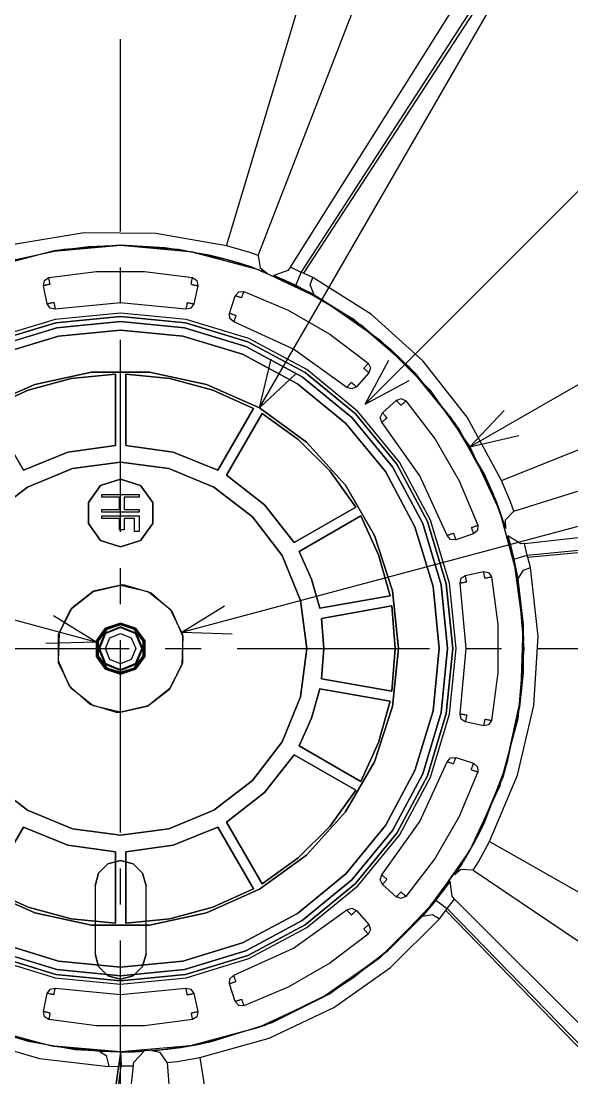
# Model space of a CAD drawing. Header units: metres. Extents: x -18 to 410, y -32 to 287.
# Drawn here: x 45.13 to 68.05, y 91.37 to 135.34 of the extents above; entities that cross this region are included whole.
import ezdxf

# ---------------------------------------------------------------- set-up
doc = ezdxf.new("R2010")
doc.units = ezdxf.units.M
doc.linetypes.add('CENTER2', pattern=[12.5, 8, -1.5, 1.5, -1.5])
doc.linetypes.add('DASHED', pattern=[4.5, 3, -1.5])
for name, color, linetype in [('DIM', 2, 'Continuous'), ('HIDDEN', 9, 'DASHED'), ('VISIBLE', 3, 'Continuous')]:
    doc.layers.add(name, color=color, linetype=linetype)

msp = doc.modelspace()

# ---------------------------------------------------------------- linework, layer by layer
at = {"layer": 'CENTER2', "color": 3, "linetype": 'CENTER2'}
for p, q in [((49.269, 64.08), (49.269, 154.371)), ((4.124, 109.226), (94.415, 109.226))]:
    msp.add_line(p, q, dxfattribs=at)
at = {"layer": 'DIM', "color": 2}
for p, q in [((55.051, 119.24), (74.898, 153.615)), ((59.44, 119.397), (85.513, 145.47)), ((63.802, 117.616), (93.659, 134.854)), ((48.248, 109.499), (-0.241, 122.492)), ((51.823, 109.91), (98.78, 122.492)), ((55.051, 119.24), (55.531, 121.272)), ((59.44, 119.397), (60.43, 121.235)), ((55.051, 119.24), (56.571, 120.672)), ((59.44, 119.397), (61.279, 120.387)), ((63.802, 117.616), (65.234, 119.136)), ((63.802, 117.616), (65.834, 118.097)), ((51.823, 109.91), (53.6, 111.007)), ((48.248, 109.499), (46.471, 110.596)), ((48.248, 109.499), (46.16, 109.437)), ((51.823, 109.91), (53.91, 109.848))]:
    msp.add_line(p, q, dxfattribs=at)
at = {"layer": 'HIDDEN'}
for p, q in [((52.479, 124.327), (52.318, 123.568)), ((53.8, 123.171), (54.04, 123.909)), ((49.058, 117.684), (49.058, 120.646)), ((49.481, 120.646), (49.481, 117.684)), ((59.6, 120.699), (59.081, 120.123)), ((45.223, 116.657), (43.742, 119.222)), ((54.796, 119.222), (53.315, 116.657)), ((60.166, 119.037), (60.743, 119.556)), ((53.682, 116.445), (55.163, 119.01)), ((48.494, 115.642), (50.045, 115.642)), ((48.494, 115.531), (48.494, 115.642)), ((50.045, 115.642), (50.045, 115.531)), ((49.22, 115.531), (48.494, 115.531)), ((49.22, 115.016), (49.22, 115.531)), ((49.418, 115.531), (49.418, 115.016)), ((50.045, 115.531), (49.418, 115.531)), ((48.494, 115.016), (49.22, 115.016)), ((48.494, 114.905), (48.494, 115.016)), ((50.045, 114.905), (48.494, 114.905)), ((49.418, 115.016), (50.045, 115.016)), ((50.045, 115.016), (50.045, 114.905)), ((59.054, 115.119), (56.489, 113.638)), ((48.494, 114.758), (50.045, 114.758)), ((48.494, 114.647), (48.494, 114.758)), ((49.22, 114.647), (48.494, 114.647)), ((49.22, 114.168), (49.22, 114.647)), ((49.418, 114.647), (49.418, 114.168)), ((49.847, 114.647), (49.418, 114.647)), ((49.847, 114.095), (49.847, 114.647)), ((50.045, 114.758), (50.045, 114.095)), ((56.7, 113.272), (59.265, 114.753)), ((49.418, 114.168), (49.22, 114.168)), ((50.045, 114.095), (49.847, 114.095)), ((60.48, 111.417), (57.562, 110.903)), ((57.636, 110.486), (60.553, 111)), ((60.553, 107.451), (57.636, 107.965)), ((57.562, 107.548), (60.48, 107.034)), ((59.265, 103.698), (56.7, 105.179)), ((56.489, 104.813), (59.054, 103.332)), ((63.215, 104.694), (63.953, 104.455)), ((43.742, 99.229), (45.223, 101.794)), ((53.315, 101.794), (54.796, 99.229)), ((55.163, 99.441), (53.682, 102.006)), ((49.058, 97.805), (49.058, 100.767)), ((49.481, 100.767), (49.481, 97.805)), ((60.743, 98.895), (60.166, 99.414)), ((48.211, 99.354), (48.211, 96.534)), ((48.211, 99.354), (48.211, 96.534)), ((50.327, 96.534), (50.327, 99.354)), ((50.327, 96.534), (50.327, 99.354)), ((59.081, 98.329), (59.6, 97.752)), ((54.04, 94.542), (53.8, 95.28)), ((49.269, 92.444), (45.955, 70.092))]:
    msp.add_line(p, q, dxfattribs=at)
for points in [[(49.269, 126.007), (46.902, 125.839), (44.582, 125.339), (42.356, 124.517), (40.268, 123.388)], [(49.269, 126.007), (46.563, 125.787), (43.67, 125.045), (42.809, 124.714), (41.988, 124.345)], [(46.532, 125.782), (47.932, 125.954)], [(53.513, 125.462), (51.684, 125.832), (49.269, 126.007)], [(51.122, 125.904), (49.269, 126.007)], [(52.953, 125.598), (53.517, 125.46)], [(53.512, 125.459), (52.953, 125.598)], [(53.833, 125.37), (53.512, 125.459)], [(54.213, 125.262), (53.513, 125.462)], [(53.517, 125.46), (54.258, 125.248)], [(53.796, 125.385), (54.853, 125.051)], [(54.261, 125.245), (53.833, 125.37)], [(46.281, 124.663), (48.268, 124.917), (50.27, 124.917), (52.257, 124.663)], [(55.352, 124.866), (54.213, 125.262)], [(54.258, 125.248), (54.73, 125.094)], [(54.261, 125.245), (54.258, 125.248)], [(54.73, 125.094), (54.261, 125.245)], [(64.366, 116.553), (63.03, 118.83), (61.353, 120.87), (59.377, 122.621), (57.151, 124.041), (54.73, 125.094)], [(54.853, 125.051), (54.863, 125.047)], [(46.059, 124.327), (46.1, 124.542), (46.281, 124.663)], [(52.257, 124.663), (52.438, 124.542), (52.479, 124.327)], [(56.017, 124.591), (55.651, 124.746)], [(56.55, 124.345), (56.017, 124.591)], [(56.072, 124.566), (56.242, 124.49)], [(54.04, 123.909), (54.183, 124.074), (54.4, 124.088)], [(54.4, 124.088), (56.248, 123.316), (57.982, 122.314), (59.575, 121.101)], [(64.609, 116.031), (63.201, 118.58), (61.296, 120.929), (59.011, 122.89), (56.55, 124.345)], [(56.927, 124.158), (57.136, 124.049)], [(46.55, 123.35), (46.34, 123.392), (46.22, 123.568)], [(51.989, 123.35), (49.269, 123.61), (46.55, 123.35)], [(52.318, 123.568), (52.198, 123.392), (51.989, 123.35)], [(53.976, 122.818), (53.816, 122.958), (53.8, 123.171)], [(63.089, 109.226), (62.824, 111.922), (62.037, 114.514), (60.76, 116.903), (59.041, 118.998), (56.947, 120.716), (54.558, 121.994), (51.965, 122.78), (49.269, 123.046), (46.573, 122.78), (43.98, 121.994), (41.591, 120.716), (39.497, 118.998), (37.778, 116.903), (36.501, 114.514), (35.715, 111.922), (35.449, 109.226)], [(35.449, 109.226), (35.715, 111.922), (36.501, 114.514), (37.778, 116.903), (39.497, 118.998), (41.591, 120.716), (43.98, 121.994), (46.573, 122.78), (49.269, 123.046), (51.965, 122.78), (54.558, 121.994), (56.947, 120.716), (59.041, 118.998), (60.76, 116.903), (62.037, 114.514), (62.824, 111.922), (63.089, 109.226)], [(49.269, 95.617), (46.614, 95.879), (44.061, 96.653), (41.709, 97.911), (39.647, 99.603), (37.954, 101.665), (36.697, 104.018), (35.922, 106.571), (35.661, 109.226), (35.922, 111.88), (36.697, 114.433), (37.954, 116.786), (39.647, 118.848), (41.709, 120.541), (44.061, 121.798), (46.614, 122.572), (49.269, 122.834)], [(49.269, 122.834), (51.924, 122.572), (54.477, 121.798), (56.83, 120.541), (58.892, 118.848), (60.584, 116.786), (61.842, 114.433), (62.616, 111.88), (62.878, 109.226), (62.616, 106.571), (61.842, 104.018), (60.584, 101.665), (58.892, 99.603), (56.83, 97.911), (54.477, 96.653), (51.924, 95.879), (49.269, 95.617)], [(58.687, 120.098), (56.461, 121.682), (53.976, 122.818)], [(36.013, 109.226), (36.268, 111.812), (37.022, 114.298), (38.247, 116.59), (39.896, 118.599), (41.905, 120.247), (44.196, 121.472), (46.683, 122.227), (49.269, 122.481), (51.855, 122.227), (54.342, 121.472), (56.634, 120.247), (58.642, 118.599), (60.291, 116.59), (61.516, 114.298), (62.27, 111.812), (62.525, 109.226)], [(60.507, 121.689), (61.514, 120.7)], [(59.575, 121.101), (59.672, 120.905), (59.6, 120.699)], [(37.705, 109.226), (37.958, 111.63), (38.705, 113.929), (39.914, 116.022), (41.532, 117.819), (43.487, 119.24), (45.696, 120.223), (48.06, 120.726), (50.478, 120.726), (52.842, 120.223), (55.051, 119.24), (57.007, 117.819), (58.624, 116.022), (59.833, 113.929), (60.58, 111.63), (60.833, 109.226)], [(43.742, 119.222), (45.429, 119.983), (47.216, 120.462), (49.058, 120.646)], [(49.481, 120.646), (51.322, 120.462), (53.11, 119.983), (54.796, 119.222)], [(59.081, 120.123), (58.889, 120.03), (58.687, 120.098)], [(60.743, 119.556), (60.949, 119.628), (61.144, 119.532)], [(61.144, 119.532), (62.358, 117.939), (63.359, 116.204), (64.132, 114.357)], [(55.163, 119.01), (56.665, 117.93), (57.974, 116.622), (59.054, 115.119)], [(60.142, 118.643), (60.073, 118.845), (60.166, 119.037)], [(62.861, 113.933), (61.726, 116.418), (60.142, 118.643)], [(49.058, 117.684), (47.079, 117.398), (45.223, 116.657)], [(53.315, 116.657), (51.459, 117.398), (49.481, 117.684)], [(49.269, 101.469), (47.262, 101.734), (45.391, 102.509), (43.785, 103.741), (42.552, 105.347), (41.777, 107.218), (41.513, 109.226), (41.777, 111.233), (42.552, 113.104), (43.785, 114.71), (45.391, 115.943), (47.262, 116.717), (49.269, 116.982)], [(49.269, 116.982), (51.277, 116.717), (53.147, 115.943), (54.754, 114.71), (55.986, 113.104), (56.761, 111.233), (57.025, 109.226), (56.761, 107.218), (55.986, 105.347), (54.754, 103.741), (53.147, 102.509), (51.277, 101.734), (49.269, 101.469)], [(64.366, 116.553), (64.611, 116.026)], [(64.606, 116.029), (64.366, 116.553)], [(49.269, 113.456), (48.44, 113.725), (47.928, 114.431), (47.928, 115.302), (48.44, 116.007), (49.269, 116.277)], [(49.269, 116.277), (50.098, 116.007), (50.61, 115.302), (50.61, 114.431), (50.098, 113.725), (49.269, 113.456)], [(56.489, 113.638), (55.252, 115.209), (53.682, 116.445)], [(64.737, 115.722), (64.606, 116.029)], [(64.889, 115.359), (64.609, 116.031)], [(64.611, 116.026), (64.907, 115.315)], [(64.726, 115.761), (65.123, 114.727)], [(64.906, 115.31), (64.737, 115.722)], [(65.29, 114.222), (64.889, 115.359)], [(64.906, 115.31), (64.907, 115.315)], [(65.08, 114.85), (64.906, 115.31)], [(64.907, 115.315), (65.08, 114.85)], [(64.411, 101.991), (65.358, 104.455), (65.907, 107.038), (66.045, 109.675), (65.766, 112.3), (65.08, 114.85)], [(59.265, 114.753), (60.003, 113.132), (60.48, 111.417)], [(64.132, 114.357), (64.118, 114.139), (63.953, 113.996)], [(65.123, 114.727), (65.126, 114.717)], [(63.215, 113.757), (63.002, 113.772), (62.861, 113.933)], [(65.489, 113.53), (65.383, 113.913)], [(65.63, 112.96), (65.489, 113.53)], [(65.505, 113.471), (65.551, 113.291)], [(57.562, 110.903), (57.22, 112.119), (56.7, 113.272)], [(64.154, 101.476), (65.27, 104.166), (65.918, 107.12), (66.026, 110.129), (65.63, 112.96)], [(65.631, 112.953), (65.666, 112.799)], [(63.394, 111.945), (63.436, 112.154), (63.612, 112.274)], [(64.371, 112.436), (64.585, 112.395), (64.706, 112.213)], [(64.706, 112.213), (64.961, 110.227), (64.961, 108.224), (64.706, 106.238)], [(65.718, 112.548), (65.801, 112.111)], [(49.269, 111.87), (48.145, 111.619), (47.234, 110.914), (46.71, 109.889), (46.67, 108.738), (47.124, 107.68), (47.984, 106.914), (49.089, 106.588)], [(49.45, 111.863), (49.269, 111.87)], [(49.269, 106.581), (50.393, 106.832), (51.304, 107.537), (51.829, 108.562), (51.868, 109.713), (51.414, 110.771), (50.554, 111.537), (49.45, 111.863)], [(63.394, 106.506), (63.653, 109.226), (63.394, 111.945)], [(60.553, 111), (60.692, 109.226), (60.553, 107.451)], [(57.636, 107.965), (57.73, 109.226), (57.636, 110.486)], [(49.269, 110.283), (48.647, 110.081), (48.263, 109.552), (48.263, 108.899), (48.647, 108.37), (49.269, 108.168)], [(49.269, 108.17), (48.649, 108.372), (48.265, 108.899), (48.265, 109.552), (48.649, 110.079), (49.269, 110.281)], [(49.269, 110.281), (48.649, 110.079), (48.265, 109.552), (48.265, 108.899), (48.649, 108.372), (49.269, 108.17)], [(49.269, 110.278), (48.651, 110.077), (48.269, 109.551), (48.269, 108.9), (48.651, 108.374), (49.269, 108.174)], [(49.269, 110.266), (48.658, 110.067), (48.28, 109.547), (48.28, 108.904), (48.658, 108.384), (49.269, 108.186)], [(49.269, 108.186), (48.658, 108.384), (48.28, 108.904), (48.28, 109.547), (48.658, 110.067), (49.269, 110.266)], [(49.269, 110.21), (48.691, 110.022), (48.333, 109.53), (48.333, 108.921), (48.691, 108.429), (49.269, 108.241)], [(49.269, 110.139), (48.623, 109.872), (48.355, 109.226), (48.623, 108.579), (49.269, 108.312)], [(49.269, 108.312), (48.623, 108.579), (48.355, 109.226), (48.623, 109.872), (49.269, 110.139)], [(49.269, 108.344), (48.646, 108.602), (48.388, 109.226), (48.646, 109.849), (49.269, 110.107)], [(49.269, 110.107), (48.646, 109.849), (48.388, 109.226), (48.646, 108.602), (49.269, 108.344)], [(49.269, 108.168), (49.891, 108.37), (50.275, 108.899), (50.275, 109.552), (49.891, 110.081), (49.269, 110.283)], [(49.269, 110.281), (49.89, 110.079), (50.273, 109.552), (50.273, 108.899), (49.89, 108.372), (49.269, 108.17)], [(49.269, 108.17), (49.89, 108.372), (50.273, 108.899), (50.273, 109.552), (49.89, 110.079), (49.269, 110.281)], [(49.269, 108.174), (49.887, 108.374), (50.27, 108.9), (50.27, 109.551), (49.887, 110.077), (49.269, 110.278)], [(49.269, 108.186), (49.88, 108.384), (50.258, 108.904), (50.258, 109.547), (49.88, 110.067), (49.269, 110.266)], [(49.269, 110.266), (49.88, 110.067), (50.258, 109.547), (50.258, 108.904), (49.88, 108.384), (49.269, 108.186)], [(49.269, 108.241), (49.848, 108.429), (50.205, 108.921), (50.205, 109.53), (49.848, 110.022), (49.269, 110.21)], [(49.269, 108.312), (49.915, 108.579), (50.183, 109.226), (49.915, 109.872), (49.269, 110.139)], [(49.269, 110.139), (49.915, 109.872), (50.183, 109.226), (49.915, 108.579), (49.269, 108.312)], [(49.269, 110.107), (49.892, 109.849), (50.151, 109.226), (49.892, 108.602), (49.269, 108.344)], [(49.269, 108.344), (49.892, 108.602), (50.151, 109.226), (49.892, 109.849), (49.269, 110.107)], [(63.089, 109.226), (62.824, 106.529), (62.037, 103.937), (60.76, 101.548), (59.041, 99.453), (56.947, 97.735), (54.558, 96.458), (51.965, 95.671), (49.269, 95.406), (46.573, 95.671), (43.98, 96.458), (41.591, 97.735), (39.497, 99.453), (37.778, 101.548), (36.501, 103.937), (35.715, 106.529), (35.449, 109.226)], [(35.449, 109.226), (35.715, 106.529), (36.501, 103.937), (37.778, 101.548), (39.497, 99.453), (41.591, 97.735), (43.98, 96.458), (46.573, 95.671), (49.269, 95.406), (51.965, 95.671), (54.558, 96.458), (56.947, 97.735), (59.041, 99.453), (60.76, 101.548), (62.037, 103.937), (62.824, 106.529), (63.089, 109.226)], [(60.833, 109.226), (60.58, 106.821), (59.833, 104.522), (58.624, 102.429), (57.007, 100.632), (55.051, 99.211), (52.842, 98.228), (50.478, 97.725), (48.06, 97.725), (45.696, 98.228), (43.487, 99.211), (41.532, 100.632), (39.914, 102.429), (38.705, 104.522), (37.958, 106.821), (37.705, 109.226)], [(66.02, 108.21), (65.875, 106.806)], [(56.7, 105.179), (57.22, 106.332), (57.562, 107.548)], [(60.48, 107.034), (60.003, 105.319), (59.265, 103.698)], [(49.089, 106.588), (49.269, 106.581)], [(63.612, 106.177), (63.436, 106.297), (63.394, 106.506)], [(64.706, 106.238), (64.585, 106.056), (64.371, 106.016)], [(53.682, 102.006), (55.252, 103.243), (56.489, 104.813)], [(62.861, 104.518), (63.002, 104.679), (63.215, 104.694)], [(60.142, 99.808), (61.726, 102.033), (62.861, 104.518)], [(63.953, 104.455), (64.118, 104.312), (64.132, 104.094)], [(64.132, 104.094), (63.359, 102.247), (62.358, 100.512), (61.144, 98.919)], [(59.054, 103.332), (57.974, 101.829), (56.665, 100.521), (55.163, 99.441)], [(45.223, 101.794), (47.079, 101.053), (49.058, 100.767)], [(49.481, 100.767), (51.459, 101.053), (53.315, 101.794)], [(64.151, 101.476), (64.411, 101.991)], [(64.411, 101.991), (64.152, 101.471)], [(64.016, 101.216), (63.455, 100.261)], [(63.776, 100.794), (63.993, 101.183)], [(64.152, 101.471), (63.78, 100.796)], [(63.804, 100.837), (64.154, 101.476)], [(63.993, 101.183), (64.151, 101.476)], [(63.164, 99.815), (63.804, 100.837)], [(63.78, 100.796), (63.524, 100.371)], [(63.524, 100.371), (63.776, 100.794)], [(63.776, 100.794), (63.78, 100.796)], [(48.211, 99.354), (48.353, 99.883), (48.74, 100.27), (49.269, 100.412)], [(49.269, 100.412), (48.74, 100.27), (48.353, 99.883), (48.211, 99.354)], [(49.269, 100.412), (49.798, 100.27), (50.185, 99.883), (50.327, 99.354)], [(50.327, 99.354), (50.185, 99.883), (49.798, 100.27), (49.269, 100.412)], [(53.054, 92.876), (55.571, 93.672), (57.933, 94.853), (60.08, 96.39), (61.959, 98.245), (63.524, 100.371)], [(63.455, 100.261), (63.449, 100.251)], [(60.166, 99.414), (60.073, 99.606), (60.142, 99.808)], [(62.748, 99.228), (62.98, 99.55)], [(49.058, 97.805), (47.216, 97.989), (45.429, 98.468), (43.742, 99.229)], [(54.796, 99.229), (53.11, 98.468), (51.322, 97.989), (49.481, 97.805)], [(62.389, 98.763), (62.748, 99.228)], [(62.711, 99.179), (62.599, 99.031)], [(52.49, 92.756), (55.289, 93.561), (58.003, 94.896), (60.423, 96.688), (62.389, 98.763)], [(61.144, 98.919), (60.949, 98.823), (60.743, 98.895)], [(53.976, 95.633), (56.461, 96.769), (58.687, 98.353)], [(58.687, 98.353), (58.889, 98.421), (59.081, 98.329)], [(62.123, 98.437), (61.832, 98.1)], [(59.6, 97.752), (59.672, 97.546), (59.575, 97.35)], [(59.575, 97.35), (57.982, 96.137), (56.248, 95.135), (54.4, 94.363)], [(38.401, 96.439), (40.807, 94.734), (43.324, 93.532), (45.43, 92.889), (47.378, 92.551), (49.269, 92.444)], [(49.269, 95.476), (48.74, 95.618), (48.353, 96.005), (48.211, 96.534)], [(48.211, 96.534), (48.353, 96.005), (48.74, 95.618), (49.269, 95.476)], [(50.327, 96.534), (50.185, 96.005), (49.798, 95.618), (49.269, 95.476)], [(49.269, 95.476), (49.798, 95.618), (50.185, 96.005), (50.327, 96.534)], [(38.847, 96.073), (41.186, 94.519), (43.751, 93.377), (46.471, 92.679), (49.269, 92.444)], [(53.8, 95.28), (53.816, 95.493), (53.976, 95.633)], [(58.919, 95.496), (57.731, 94.734)], [(46.22, 94.883), (46.34, 95.059), (46.55, 95.101)], [(46.55, 95.101), (49.269, 94.841), (51.989, 95.101)], [(51.989, 95.101), (52.198, 95.059), (52.318, 94.883)], [(54.4, 94.363), (54.183, 94.377), (54.04, 94.542)], [(46.281, 93.788), (46.1, 93.909), (46.059, 94.124)], [(52.479, 94.124), (52.438, 93.909), (52.257, 93.788)], [(52.257, 93.788), (50.27, 93.534), (48.268, 93.534), (46.281, 93.788)], [(53.054, 92.876), (52.486, 92.755)], [(52.489, 92.759), (53.054, 92.876)], [(48.848, 92.449), (48.404, 92.466)], [(49.268, 92.444), (49.104, 92.445)], [(49.269, 92.444), (51.234, 92.56)], [(49.269, 92.444), (49.857, 92.454)], [(49.796, 92.452), (49.383, 92.445)], [(49.857, 92.454), (50.253, 92.473)], [(50.575, 92.495), (51.773, 92.632)], [(51.105, 92.545), (51.094, 92.544)], [(52.202, 92.702), (51.105, 92.545)], [(51.234, 92.56), (51.722, 92.626)], [(51.726, 92.625), (51.234, 92.56)], [(51.722, 92.626), (52.161, 92.7)], [(51.722, 92.626), (51.726, 92.625)], [(52.486, 92.755), (51.726, 92.625)], [(51.773, 92.632), (52.49, 92.756)], [(52.161, 92.7), (52.489, 92.759)]]:
    msp.add_lwpolyline(points, dxfattribs=at)
at = {"layer": 'VISIBLE'}
for p, q in [((53.679, 125.979), (59.996, 147.006)), ((54.995, 125.588), (62.916, 146.052)), ((56.333, 125.093), (68.048, 143.719)), ((56.785, 124.878), (68.742, 143.332)), ((68.871, 143.258), (56.874, 124.842)), ((46.22, 123.568), (46.059, 124.327)), ((46.22, 123.568), (46.059, 124.327)), ((52.479, 124.327), (52.318, 123.568)), ((65.117, 116.223), (85.495, 124.395)), ((53.8, 123.171), (54.04, 123.909)), ((65.632, 114.951), (86.57, 121.517)), ((49.058, 120.646), (49.058, 117.684)), ((49.481, 117.684), (49.481, 120.646)), ((59.6, 120.699), (59.081, 120.123)), ((43.742, 119.222), (45.223, 116.657)), ((53.315, 116.657), (54.796, 119.222)), ((60.166, 119.037), (60.743, 119.556)), ((55.163, 119.01), (53.682, 116.445)), ((48.494, 115.531), (48.494, 115.642)), ((48.494, 115.642), (50.045, 115.642)), ((50.045, 115.642), (50.045, 115.531)), ((66.079, 113.596), (87.946, 116.05)), ((49.22, 115.531), (48.494, 115.531)), ((49.22, 115.016), (49.22, 115.531)), ((50.045, 115.531), (49.418, 115.531)), ((49.418, 115.531), (49.418, 115.016)), ((66.193, 113.109), (88.076, 115.266)), ((48.494, 114.905), (48.494, 115.016)), ((48.494, 115.016), (49.22, 115.016)), ((50.045, 114.905), (48.494, 114.905)), ((49.418, 115.016), (50.045, 115.016)), ((50.045, 115.016), (50.045, 114.905)), ((56.489, 113.638), (59.054, 115.119)), ((88.098, 115.12), (66.22, 113.016)), ((48.494, 114.647), (48.494, 114.758)), ((48.494, 114.758), (50.045, 114.758)), ((49.22, 114.647), (48.494, 114.647)), ((49.22, 114.168), (49.22, 114.647)), ((49.847, 114.647), (49.418, 114.647)), ((49.418, 114.647), (49.418, 114.168)), ((49.847, 114.095), (49.847, 114.647)), ((50.045, 114.758), (50.045, 114.095)), ((59.265, 114.753), (56.7, 113.272)), ((49.418, 114.168), (49.22, 114.168)), ((50.045, 114.095), (49.847, 114.095)), ((63.953, 113.996), (63.215, 113.757)), ((63.953, 113.996), (63.215, 113.757)), ((63.612, 112.274), (64.371, 112.436)), ((63.612, 112.274), (64.371, 112.436)), ((57.562, 110.903), (60.48, 111.417)), ((60.553, 111), (57.636, 110.486)), ((57.636, 107.965), (60.553, 107.451)), ((60.48, 107.034), (57.562, 107.548)), ((64.371, 106.016), (63.612, 106.177)), ((64.371, 106.016), (63.612, 106.177)), ((56.7, 105.179), (59.265, 103.698)), ((59.054, 103.332), (56.489, 104.813)), ((63.215, 104.694), (63.953, 104.455)), ((45.223, 101.794), (43.742, 99.229)), ((54.796, 99.229), (53.315, 101.794)), ((53.682, 102.006), (55.163, 99.441)), ((64.621, 101.198), (83.718, 90.365)), ((49.058, 100.767), (49.058, 97.805)), ((49.481, 97.805), (49.481, 100.767)), ((63.947, 100.002), (82.136, 87.726)), ((60.743, 98.895), (60.166, 99.414)), ((63.167, 98.808), (78.719, 83.242)), ((59.081, 98.329), (59.6, 97.752)), ((78.087, 82.542), (62.802, 98.336)), ((62.857, 98.415), (78.188, 82.651)), ((54.04, 94.542), (53.8, 95.28)), ((46.059, 94.124), (46.22, 94.883)), ((46.059, 94.124), (46.22, 94.883)), ((52.318, 94.883), (52.479, 94.124)), ((52.318, 94.883), (52.479, 94.124)), ((51.21, 91.999), (52.952, 70.124)), ((52.563, 92.218), (55.994, 70.532)), ((46.375, 70.058), (49.193, 91.856)), ((46.523, 70.048), (49.289, 91.862)), ((49.79, 91.865), (47.316, 70))]:
    msp.add_line(p, q, dxfattribs=at)
for points in [[(53.679, 125.979), (50.732, 126.505), (47.755, 126.525), (44.909, 126.055), (42.186, 125.108)], [(49.269, 92.444), (46.355, 92.699), (43.53, 93.456), (40.878, 94.692), (38.482, 96.37), (36.414, 98.439), (34.736, 100.835), (33.5, 103.486), (32.743, 106.311), (32.488, 109.226), (32.743, 112.14), (33.5, 114.965), (34.736, 117.616), (36.414, 120.012), (38.482, 122.081), (40.878, 123.759), (43.53, 124.995), (46.355, 125.752), (49.269, 126.007)], [(42.777, 124.7), (44.574, 125.337), (46.532, 125.782)], [(47.932, 125.954), (49.269, 126.007)], [(49.269, 126.007), (52.183, 125.752), (55.009, 124.995), (57.66, 123.759), (60.056, 122.081), (62.124, 120.012), (63.802, 117.616), (65.038, 114.965), (65.796, 112.14), (66.051, 109.226), (65.796, 106.311), (65.038, 103.486), (63.802, 100.835), (62.124, 98.439), (60.056, 96.37), (57.66, 94.692), (55.009, 93.456), (52.183, 92.699), (49.269, 92.444)], [(49.269, 126.007), (52.278, 125.735), (53.796, 125.385)], [(52.953, 125.598), (51.122, 125.904)], [(54.604, 125.721), (53.679, 125.979)], [(54.995, 125.588), (54.604, 125.721)], [(54.995, 125.588), (55.072, 125.075), (55.352, 124.866)], [(46.281, 124.663), (48.268, 124.917), (50.27, 124.917), (52.257, 124.663)], [(54.853, 125.051), (54.875, 125.043)], [(54.863, 125.047), (55.108, 124.958), (55.352, 124.866)], [(55.352, 124.866), (55.209, 124.921)], [(56.234, 124.965), (55.651, 124.746)], [(56.333, 125.093), (56.234, 124.965)], [(56.785, 124.878), (56.333, 125.093)], [(56.556, 124.342), (56.785, 124.878)], [(56.874, 124.842), (56.785, 124.878)], [(46.059, 124.327), (46.1, 124.542), (46.281, 124.663)], [(46.335, 124.386), (46.329, 124.417), (46.323, 124.448), (46.317, 124.477), (46.312, 124.506), (46.307, 124.533), (46.302, 124.559), (46.297, 124.582), (46.293, 124.602), (46.29, 124.62), (46.287, 124.635), (46.284, 124.647), (46.283, 124.656), (46.282, 124.661), (46.281, 124.663)], [(52.203, 124.386), (52.209, 124.417), (52.215, 124.448), (52.221, 124.477), (52.226, 124.506), (52.232, 124.533), (52.237, 124.559), (52.241, 124.582), (52.245, 124.602), (52.249, 124.62), (52.252, 124.635), (52.254, 124.647), (52.255, 124.656), (52.256, 124.661), (52.257, 124.663)], [(52.257, 124.663), (52.438, 124.542), (52.479, 124.327)], [(55.651, 124.746), (56.072, 124.566)], [(56.242, 124.49), (56.556, 124.342)], [(57.27, 124.666), (56.874, 124.842)], [(57.32, 123.95), (57.162, 124.37), (57.27, 124.666)], [(65.117, 116.223), (63.69, 118.856), (61.85, 121.196), (59.708, 123.127), (57.27, 124.666)], [(46.335, 124.386), (46.304, 124.379), (46.274, 124.373), (46.244, 124.367), (46.215, 124.36), (46.188, 124.355), (46.163, 124.349), (46.14, 124.344), (46.119, 124.34), (46.101, 124.336), (46.086, 124.333), (46.075, 124.331), (46.066, 124.329), (46.061, 124.328), (46.059, 124.327)], [(52.203, 124.386), (52.234, 124.379), (52.265, 124.373), (52.294, 124.367), (52.323, 124.36), (52.35, 124.355), (52.375, 124.349), (52.398, 124.344), (52.419, 124.34), (52.437, 124.336), (52.452, 124.333), (52.464, 124.331), (52.472, 124.329), (52.477, 124.328), (52.479, 124.327)], [(54.04, 123.909), (54.183, 124.074), (54.4, 124.088)], [(54.308, 123.822), (54.319, 123.852), (54.329, 123.881), (54.339, 123.91), (54.348, 123.938), (54.357, 123.964), (54.366, 123.988), (54.373, 124.01), (54.38, 124.03), (54.386, 124.048), (54.391, 124.062), (54.395, 124.073), (54.398, 124.082), (54.4, 124.087), (54.4, 124.088)], [(54.4, 124.088), (56.248, 123.316), (57.982, 122.314), (59.575, 121.101)], [(56.556, 124.342), (56.699, 124.273)], [(56.699, 124.273), (56.815, 124.215), (56.927, 124.158)], [(57.136, 124.049), (57.32, 123.95)], [(46.496, 123.627), (46.465, 123.621), (46.435, 123.614), (46.405, 123.608), (46.377, 123.602), (46.35, 123.596), (46.324, 123.591), (46.301, 123.586), (46.281, 123.581), (46.263, 123.577), (46.248, 123.574), (46.236, 123.572), (46.227, 123.57), (46.222, 123.569), (46.22, 123.568)], [(46.55, 123.35), (46.34, 123.392), (46.22, 123.568)], [(46.496, 123.627), (46.502, 123.596), (46.508, 123.565), (46.514, 123.536), (46.519, 123.507), (46.525, 123.48), (46.53, 123.454), (46.534, 123.431), (46.538, 123.411), (46.541, 123.393), (46.544, 123.378), (46.547, 123.366), (46.548, 123.357), (46.549, 123.352), (46.55, 123.35)], [(51.989, 123.35), (49.269, 123.61), (46.55, 123.35)], [(52.042, 123.627), (52.036, 123.596), (52.03, 123.565), (52.024, 123.536), (52.019, 123.507), (52.014, 123.48), (52.009, 123.454), (52.004, 123.431), (52, 123.411), (51.997, 123.393), (51.994, 123.378), (51.992, 123.366), (51.99, 123.357), (51.989, 123.352), (51.989, 123.35)], [(52.318, 123.568), (52.198, 123.392), (51.989, 123.35)], [(52.042, 123.627), (52.073, 123.621), (52.103, 123.614), (52.133, 123.608), (52.162, 123.602), (52.189, 123.596), (52.214, 123.591), (52.237, 123.586), (52.258, 123.581), (52.276, 123.577), (52.29, 123.574), (52.302, 123.572), (52.311, 123.57), (52.316, 123.569), (52.318, 123.568)], [(54.308, 123.822), (54.278, 123.832), (54.249, 123.841), (54.22, 123.851), (54.192, 123.86), (54.166, 123.868), (54.141, 123.876), (54.119, 123.883), (54.099, 123.89), (54.081, 123.896), (54.067, 123.9), (54.055, 123.904), (54.047, 123.907), (54.042, 123.908), (54.04, 123.909)], [(57.32, 123.95), (58.938, 122.942), (60.507, 121.689)], [(49.269, 123.187), (46.545, 122.918), (43.926, 122.124), (41.513, 120.834), (39.397, 119.097), (37.661, 116.982), (36.371, 114.568), (35.576, 111.949), (35.308, 109.226), (35.576, 106.502), (36.371, 103.883), (37.661, 101.469), (39.397, 99.354), (41.513, 97.617), (43.926, 96.327), (46.545, 95.533), (49.269, 95.265)], [(49.269, 95.265), (51.993, 95.533), (54.612, 96.327), (57.025, 97.617), (59.141, 99.354), (60.877, 101.469), (62.167, 103.883), (62.962, 106.502), (63.23, 109.226), (62.962, 111.949), (62.167, 114.568), (60.877, 116.982), (59.141, 119.097), (57.025, 120.834), (54.612, 122.124), (51.993, 122.918), (49.269, 123.187)], [(53.976, 122.818), (53.816, 122.958), (53.8, 123.171)], [(54.069, 123.084), (54.039, 123.094), (54.009, 123.103), (53.98, 123.113), (53.952, 123.122), (53.926, 123.13), (53.901, 123.138), (53.879, 123.146), (53.859, 123.152), (53.841, 123.158), (53.827, 123.163), (53.815, 123.166), (53.807, 123.169), (53.802, 123.171), (53.8, 123.171)], [(49.269, 122.834), (46.614, 122.572), (44.061, 121.798), (41.709, 120.541), (39.647, 118.848), (37.954, 116.786), (36.697, 114.433), (35.922, 111.88), (35.661, 109.226), (35.922, 106.571), (36.697, 104.018), (37.954, 101.665), (39.647, 99.603), (41.709, 97.911), (44.061, 96.653), (46.614, 95.879), (49.269, 95.617)], [(49.269, 95.617), (51.924, 95.879), (54.477, 96.653), (56.83, 97.911), (58.892, 99.603), (60.584, 101.665), (61.842, 104.018), (62.616, 106.571), (62.878, 109.226), (62.616, 111.88), (61.842, 114.433), (60.584, 116.786), (58.892, 118.848), (56.83, 120.541), (54.477, 121.798), (51.924, 122.572), (49.269, 122.834)], [(54.069, 123.084), (54.058, 123.054), (54.048, 123.025), (54.038, 122.996), (54.029, 122.968), (54.019, 122.942), (54.011, 122.918), (54.003, 122.896), (53.996, 122.876), (53.99, 122.858), (53.985, 122.844), (53.981, 122.833), (53.979, 122.824), (53.977, 122.819), (53.976, 122.818)], [(58.687, 120.098), (56.461, 121.682), (53.976, 122.818)], [(62.525, 109.226), (62.27, 111.812), (61.516, 114.298), (60.291, 116.59), (58.642, 118.599), (56.634, 120.247), (54.342, 121.472), (51.855, 122.227), (49.269, 122.481), (46.683, 122.227), (44.196, 121.472), (41.905, 120.247), (39.896, 118.599), (38.247, 116.59), (37.022, 114.298), (36.268, 111.812), (36.013, 109.226)], [(59.39, 120.888), (59.411, 120.912), (59.431, 120.935), (59.451, 120.958), (59.471, 120.98), (59.489, 121.001), (59.506, 121.021), (59.521, 121.038), (59.535, 121.054), (59.547, 121.068), (59.557, 121.08), (59.565, 121.089), (59.571, 121.095), (59.574, 121.099), (59.575, 121.101)], [(59.575, 121.101), (59.672, 120.905), (59.6, 120.699)], [(60.833, 109.226), (60.58, 111.63), (59.833, 113.929), (58.624, 116.022), (57.007, 117.819), (55.051, 119.24), (52.842, 120.223), (50.478, 120.726), (48.06, 120.726), (45.696, 120.223), (43.487, 119.24), (41.532, 117.819), (39.914, 116.022), (38.705, 113.929), (37.958, 111.63), (37.705, 109.226)], [(49.058, 120.646), (47.216, 120.462), (45.429, 119.983), (43.742, 119.222)], [(54.796, 119.222), (53.11, 119.983), (51.322, 120.462), (49.481, 120.646)], [(59.39, 120.888), (59.414, 120.867), (59.437, 120.846), (59.46, 120.825), (59.481, 120.806), (59.502, 120.787), (59.521, 120.77), (59.539, 120.754), (59.554, 120.74), (59.568, 120.728), (59.579, 120.718), (59.588, 120.71), (59.595, 120.704), (59.599, 120.7), (59.6, 120.699)], [(61.514, 120.7), (63.356, 118.346), (64.726, 115.761)], [(58.871, 120.311), (58.851, 120.287), (58.83, 120.264), (58.81, 120.241), (58.791, 120.219), (58.773, 120.198), (58.756, 120.178), (58.741, 120.161), (58.727, 120.145), (58.715, 120.131), (58.705, 120.119), (58.697, 120.11), (58.691, 120.103), (58.688, 120.099), (58.687, 120.098)], [(59.081, 120.123), (58.889, 120.03), (58.687, 120.098)], [(58.871, 120.311), (58.895, 120.29), (58.918, 120.269), (58.94, 120.249), (58.962, 120.229), (58.983, 120.211), (59.002, 120.194), (59.019, 120.178), (59.035, 120.164), (59.049, 120.151), (59.06, 120.141), (59.069, 120.133), (59.076, 120.127), (59.08, 120.124), (59.081, 120.123)], [(60.743, 119.556), (60.949, 119.628), (61.144, 119.532)], [(60.931, 119.347), (60.91, 119.37), (60.889, 119.393), (60.869, 119.416), (60.849, 119.438), (60.831, 119.458), (60.814, 119.477), (60.798, 119.495), (60.784, 119.511), (60.772, 119.524), (60.761, 119.536), (60.753, 119.545), (60.747, 119.551), (60.744, 119.555), (60.743, 119.556)], [(60.931, 119.347), (60.955, 119.367), (60.979, 119.388), (61.002, 119.408), (61.024, 119.427), (61.045, 119.445), (61.064, 119.462), (61.082, 119.477), (61.098, 119.491), (61.112, 119.503), (61.123, 119.513), (61.132, 119.521), (61.139, 119.527), (61.143, 119.53), (61.144, 119.532)], [(61.144, 119.532), (62.358, 117.939), (63.359, 116.204), (64.132, 114.357)], [(59.054, 115.119), (57.974, 116.622), (56.665, 117.93), (55.163, 119.01)], [(60.142, 118.643), (60.073, 118.845), (60.166, 119.037)], [(60.355, 118.828), (60.331, 118.807), (60.307, 118.787), (60.284, 118.767), (60.262, 118.748), (60.241, 118.729), (60.222, 118.713), (60.204, 118.697), (60.188, 118.683), (60.174, 118.671), (60.163, 118.661), (60.154, 118.653), (60.147, 118.648), (60.143, 118.644), (60.142, 118.643)], [(60.355, 118.828), (60.334, 118.851), (60.313, 118.874), (60.293, 118.897), (60.273, 118.919), (60.254, 118.939), (60.237, 118.958), (60.221, 118.976), (60.207, 118.992), (60.195, 119.005), (60.185, 119.016), (60.177, 119.025), (60.171, 119.032), (60.167, 119.036), (60.166, 119.037)], [(62.861, 113.933), (61.726, 116.418), (60.142, 118.643)], [(45.223, 116.657), (47.079, 117.398), (49.058, 117.684)], [(49.481, 117.684), (51.459, 117.398), (53.315, 116.657)], [(49.269, 116.982), (47.262, 116.717), (45.391, 115.943), (43.785, 114.71), (42.552, 113.104), (41.777, 111.233), (41.513, 109.226), (41.777, 107.218), (42.552, 105.347), (43.785, 103.741), (45.391, 102.509), (47.262, 101.734), (49.269, 101.469)], [(49.269, 101.469), (51.277, 101.734), (53.147, 102.509), (54.754, 103.741), (55.986, 105.347), (56.761, 107.218), (57.025, 109.226), (56.761, 111.233), (55.986, 113.104), (54.754, 114.71), (53.147, 115.943), (51.277, 116.717), (49.269, 116.982)], [(49.269, 116.277), (48.44, 116.007), (47.928, 115.302), (47.928, 114.431), (48.44, 113.725), (49.269, 113.456)], [(49.269, 113.456), (50.098, 113.725), (50.61, 114.431), (50.61, 115.302), (50.098, 116.007), (49.269, 116.277)], [(53.682, 116.445), (55.252, 115.209), (56.489, 113.638)], [(65.492, 115.339), (65.117, 116.223)], [(65.632, 114.951), (65.492, 115.339)], [(65.632, 114.951), (65.278, 114.57), (65.29, 114.222)], [(60.48, 111.417), (60.003, 113.132), (59.265, 114.753)], [(63.865, 114.265), (63.895, 114.275), (63.925, 114.285), (63.954, 114.295), (63.981, 114.305), (64.007, 114.314), (64.032, 114.322), (64.054, 114.33), (64.074, 114.337), (64.091, 114.343), (64.106, 114.348), (64.117, 114.352), (64.125, 114.354), (64.13, 114.356), (64.132, 114.357)], [(64.132, 114.357), (64.118, 114.139), (63.953, 113.996)], [(65.29, 114.222), (65.207, 114.479), (65.123, 114.727)], [(65.126, 114.717), (65.29, 114.222)], [(63.128, 114.025), (63.098, 114.015), (63.068, 114.004), (63.04, 113.995), (63.012, 113.985), (62.986, 113.976), (62.962, 113.967), (62.939, 113.96), (62.919, 113.953), (62.902, 113.947), (62.888, 113.942), (62.876, 113.938), (62.868, 113.935), (62.863, 113.933), (62.861, 113.933)], [(63.215, 113.757), (63.002, 113.772), (62.861, 113.933)], [(63.128, 114.025), (63.137, 113.995), (63.147, 113.965), (63.156, 113.936), (63.165, 113.909), (63.174, 113.882), (63.182, 113.858), (63.189, 113.835), (63.196, 113.815), (63.201, 113.798), (63.206, 113.783), (63.21, 113.772), (63.213, 113.763), (63.214, 113.758), (63.215, 113.757)], [(63.865, 114.265), (63.875, 114.235), (63.885, 114.205), (63.894, 114.176), (63.903, 114.148), (63.912, 114.122), (63.92, 114.097), (63.927, 114.075), (63.934, 114.055), (63.939, 114.038), (63.944, 114.023), (63.948, 114.012), (63.95, 114.003), (63.952, 113.998), (63.953, 113.996)], [(65.383, 113.913), (65.505, 113.471)], [(65.918, 113.593), (65.383, 113.913)], [(66.079, 113.596), (65.918, 113.593)], [(66.193, 113.109), (66.079, 113.596)], [(56.7, 113.272), (57.22, 112.119), (57.562, 110.903)], [(65.551, 113.291), (65.631, 112.953)], [(65.631, 112.953), (66.193, 113.109)], [(66.22, 113.016), (66.193, 113.109)], [(66.33, 112.597), (66.22, 113.016)], [(64.621, 101.198), (65.79, 103.956), (66.471, 106.853), (66.646, 109.731), (66.33, 112.597)], [(65.666, 112.799), (65.718, 112.548)], [(65.801, 112.111), (66.031, 112.497), (66.33, 112.597)], [(63.394, 111.945), (63.436, 112.154), (63.612, 112.274)], [(63.671, 111.998), (63.664, 112.029), (63.658, 112.06), (63.651, 112.089), (63.645, 112.118), (63.64, 112.145), (63.634, 112.17), (63.629, 112.193), (63.625, 112.214), (63.621, 112.232), (63.618, 112.247), (63.615, 112.259), (63.614, 112.267), (63.612, 112.272), (63.612, 112.274)], [(64.371, 112.436), (64.585, 112.395), (64.706, 112.213)], [(64.43, 112.16), (64.423, 112.191), (64.416, 112.221), (64.41, 112.251), (64.404, 112.279), (64.398, 112.306), (64.393, 112.332), (64.388, 112.355), (64.384, 112.375), (64.38, 112.393), (64.377, 112.408), (64.374, 112.42), (64.372, 112.429), (64.371, 112.434), (64.371, 112.436)], [(64.43, 112.16), (64.461, 112.166), (64.491, 112.172), (64.521, 112.177), (64.55, 112.183), (64.577, 112.188), (64.602, 112.193), (64.625, 112.198), (64.646, 112.202), (64.664, 112.205), (64.679, 112.208), (64.691, 112.21), (64.699, 112.212), (64.705, 112.213), (64.706, 112.213)], [(64.706, 112.213), (64.961, 110.227), (64.961, 108.224), (64.706, 106.238)], [(49.269, 106.581), (48.122, 106.843), (47.202, 107.577), (46.691, 108.637), (46.691, 109.814), (47.202, 110.874), (48.122, 111.608), (49.269, 111.87)], [(49.269, 111.87), (50.416, 111.608), (51.336, 110.874), (51.847, 109.814), (51.847, 108.637), (51.336, 107.577), (50.416, 106.843), (49.269, 106.581)], [(63.671, 111.998), (63.64, 111.992), (63.609, 111.986), (63.579, 111.981), (63.551, 111.975), (63.523, 111.97), (63.498, 111.965), (63.475, 111.961), (63.454, 111.957), (63.436, 111.953), (63.421, 111.95), (63.409, 111.948), (63.401, 111.946), (63.396, 111.945), (63.394, 111.945)], [(63.394, 106.506), (63.653, 109.226), (63.394, 111.945)], [(65.801, 112.111), (66.021, 110.218), (66.02, 108.21)], [(60.553, 107.451), (60.692, 109.226), (60.553, 111)], [(57.636, 110.486), (57.73, 109.226), (57.636, 107.965)], [(49.269, 108.168), (48.647, 108.37), (48.263, 108.899), (48.263, 109.552), (48.647, 110.081), (49.269, 110.283)], [(49.269, 108.174), (48.651, 108.374), (48.269, 108.9), (48.269, 109.551), (48.651, 110.077), (49.269, 110.278)], [(49.269, 110.283), (49.891, 110.081), (50.275, 109.552), (50.275, 108.899), (49.891, 108.37), (49.269, 108.168)], [(49.269, 110.278), (49.887, 110.077), (50.27, 109.551), (50.27, 108.9), (49.887, 108.374), (49.269, 108.174)], [(49.269, 108.594), (48.822, 108.779), (48.637, 109.226), (48.822, 109.672), (49.269, 109.857)], [(49.269, 109.857), (49.716, 109.672), (49.901, 109.226), (49.716, 108.779), (49.269, 108.594)], [(62.525, 109.226), (62.27, 106.639), (61.516, 104.153), (60.291, 101.861), (58.642, 99.852), (56.634, 98.204), (54.342, 96.979), (51.855, 96.224), (49.269, 95.97), (46.683, 96.224), (44.196, 96.979), (41.905, 98.204), (39.896, 99.852), (38.247, 101.861), (37.022, 104.153), (36.268, 106.639), (36.013, 109.226)], [(36.013, 109.226), (36.268, 106.639), (37.022, 104.153), (38.247, 101.861), (39.896, 99.852), (41.905, 98.204), (44.196, 96.979), (46.683, 96.224), (49.269, 95.97), (51.855, 96.224), (54.342, 96.979), (56.634, 98.204), (58.642, 99.852), (60.291, 101.861), (61.516, 104.153), (62.27, 106.639), (62.525, 109.226)], [(37.705, 109.226), (37.958, 106.821), (38.705, 104.522), (39.914, 102.429), (41.532, 100.632), (43.487, 99.211), (45.696, 98.228), (48.06, 97.725), (50.478, 97.725), (52.842, 98.228), (55.051, 99.211), (57.007, 100.632), (58.624, 102.429), (59.833, 104.522), (60.58, 106.821), (60.833, 109.226)], [(57.562, 107.548), (57.22, 106.332), (56.7, 105.179)], [(59.265, 103.698), (60.003, 105.319), (60.48, 107.034)], [(63.612, 106.177), (63.436, 106.297), (63.394, 106.506)], [(63.671, 106.453), (63.64, 106.459), (63.609, 106.465), (63.579, 106.47), (63.551, 106.476), (63.523, 106.481), (63.498, 106.486), (63.475, 106.49), (63.454, 106.494), (63.436, 106.498), (63.421, 106.501), (63.409, 106.503), (63.401, 106.505), (63.396, 106.506), (63.394, 106.506)], [(63.671, 106.453), (63.664, 106.422), (63.658, 106.391), (63.651, 106.362), (63.645, 106.333), (63.64, 106.306), (63.634, 106.281), (63.629, 106.258), (63.625, 106.237), (63.621, 106.219), (63.618, 106.204), (63.615, 106.192), (63.614, 106.184), (63.612, 106.179), (63.612, 106.177)], [(65.875, 106.806), (65.183, 103.899), (64.016, 101.216)], [(64.43, 106.291), (64.423, 106.261), (64.416, 106.23), (64.41, 106.2), (64.404, 106.172), (64.398, 106.145), (64.393, 106.119), (64.388, 106.096), (64.384, 106.076), (64.38, 106.058), (64.377, 106.043), (64.374, 106.031), (64.372, 106.022), (64.371, 106.017), (64.371, 106.016)], [(64.706, 106.238), (64.585, 106.056), (64.371, 106.016)], [(64.43, 106.291), (64.461, 106.285), (64.491, 106.28), (64.521, 106.274), (64.55, 106.268), (64.577, 106.263), (64.602, 106.258), (64.625, 106.254), (64.646, 106.25), (64.664, 106.246), (64.679, 106.243), (64.691, 106.241), (64.699, 106.239), (64.705, 106.238), (64.706, 106.238)], [(56.489, 104.813), (55.252, 103.243), (53.682, 102.006)], [(62.861, 104.518), (63.002, 104.679), (63.215, 104.694)], [(63.128, 104.426), (63.137, 104.456), (63.147, 104.486), (63.156, 104.515), (63.165, 104.542), (63.174, 104.569), (63.182, 104.593), (63.189, 104.616), (63.196, 104.636), (63.201, 104.653), (63.206, 104.668), (63.21, 104.679), (63.213, 104.688), (63.214, 104.693), (63.215, 104.694)], [(60.142, 99.808), (61.726, 102.033), (62.861, 104.518)], [(63.128, 104.426), (63.098, 104.436), (63.068, 104.447), (63.04, 104.457), (63.012, 104.466), (62.986, 104.475), (62.962, 104.484), (62.939, 104.491), (62.919, 104.498), (62.902, 104.504), (62.888, 104.509), (62.876, 104.513), (62.868, 104.516), (62.863, 104.518), (62.861, 104.518)], [(63.865, 104.186), (63.875, 104.216), (63.885, 104.246), (63.894, 104.275), (63.903, 104.303), (63.912, 104.329), (63.92, 104.354), (63.927, 104.376), (63.934, 104.396), (63.939, 104.413), (63.944, 104.428), (63.948, 104.44), (63.95, 104.448), (63.952, 104.453), (63.953, 104.455)], [(63.953, 104.455), (64.118, 104.312), (64.132, 104.094)], [(64.132, 104.094), (63.359, 102.247), (62.358, 100.512), (61.144, 98.919)], [(63.865, 104.186), (63.895, 104.176), (63.925, 104.166), (63.954, 104.156), (63.981, 104.146), (64.007, 104.137), (64.032, 104.129), (64.054, 104.121), (64.074, 104.114), (64.091, 104.108), (64.106, 104.103), (64.117, 104.099), (64.125, 104.097), (64.13, 104.095), (64.132, 104.094)], [(55.163, 99.441), (56.665, 100.521), (57.974, 101.829), (59.054, 103.332)], [(49.058, 100.767), (47.079, 101.053), (45.223, 101.794)], [(53.315, 101.794), (51.459, 101.053), (49.481, 100.767)], [(64.164, 100.354), (64.621, 101.198)], [(63.449, 100.251), (63.308, 100.032), (63.164, 99.815)], [(63.947, 100.002), (64.164, 100.354)], [(63.947, 100.002), (63.429, 100.041), (63.164, 99.815)], [(60.166, 99.414), (60.073, 99.606), (60.142, 99.808)], [(60.355, 99.623), (60.331, 99.644), (60.307, 99.664), (60.284, 99.684), (60.262, 99.704), (60.241, 99.722), (60.222, 99.739), (60.204, 99.754), (60.188, 99.768), (60.174, 99.78), (60.163, 99.79), (60.154, 99.798), (60.147, 99.803), (60.143, 99.807), (60.142, 99.808)], [(60.355, 99.623), (60.334, 99.6), (60.313, 99.577), (60.293, 99.554), (60.273, 99.532), (60.254, 99.512), (60.237, 99.493), (60.221, 99.475), (60.207, 99.46), (60.195, 99.446), (60.185, 99.435), (60.177, 99.426), (60.171, 99.419), (60.167, 99.415), (60.166, 99.414)], [(62.98, 99.55), (62.711, 99.179)], [(63.064, 98.933), (62.98, 99.55)], [(43.742, 99.229), (45.429, 98.468), (47.216, 97.989), (49.058, 97.805)], [(49.481, 97.805), (51.322, 97.989), (53.11, 98.468), (54.796, 99.229)], [(60.931, 99.104), (60.91, 99.081), (60.889, 99.058), (60.869, 99.035), (60.849, 99.013), (60.831, 98.993), (60.814, 98.974), (60.798, 98.956), (60.784, 98.94), (60.772, 98.927), (60.761, 98.915), (60.753, 98.906), (60.747, 98.9), (60.744, 98.896), (60.743, 98.895)], [(60.931, 99.104), (60.955, 99.084), (60.979, 99.063), (61.002, 99.043), (61.024, 99.024), (61.045, 99.006), (61.064, 98.989), (61.082, 98.974), (61.098, 98.96), (61.112, 98.948), (61.123, 98.938), (61.132, 98.93), (61.139, 98.924), (61.143, 98.921), (61.144, 98.919)], [(62.599, 99.031), (62.385, 98.757)], [(63.167, 98.808), (63.064, 98.933)], [(61.144, 98.919), (60.949, 98.823), (60.743, 98.895)], [(62.286, 98.634), (62.123, 98.437)], [(62.385, 98.757), (62.286, 98.634)], [(62.385, 98.757), (62.857, 98.415)], [(62.857, 98.415), (63.167, 98.808)], [(53.976, 95.633), (56.461, 96.769), (58.687, 98.353)], [(58.687, 98.353), (58.889, 98.421), (59.081, 98.329)], [(58.871, 98.14), (58.851, 98.164), (58.83, 98.187), (58.81, 98.21), (58.791, 98.232), (58.773, 98.253), (58.756, 98.273), (58.741, 98.291), (58.727, 98.306), (58.715, 98.32), (58.705, 98.332), (58.697, 98.341), (58.691, 98.348), (58.688, 98.352), (58.687, 98.353)], [(58.871, 98.14), (58.895, 98.161), (58.918, 98.182), (58.94, 98.202), (58.962, 98.222), (58.983, 98.24), (59.002, 98.257), (59.019, 98.273), (59.035, 98.287), (59.049, 98.3), (59.06, 98.31), (59.069, 98.318), (59.076, 98.324), (59.08, 98.327), (59.081, 98.329)], [(61.832, 98.1), (60.49, 96.747), (58.919, 95.496)], [(61.832, 98.1), (62.255, 98.169)], [(62.255, 98.169), (62.542, 97.989)], [(62.542, 97.989), (62.802, 98.336)], [(62.802, 98.336), (62.857, 98.415)], [(52.563, 92.218), (55.449, 93.023), (58.138, 94.296), (60.498, 95.954), (62.542, 97.989)], [(59.39, 97.563), (59.414, 97.584), (59.437, 97.605), (59.46, 97.626), (59.481, 97.645), (59.502, 97.664), (59.521, 97.681), (59.539, 97.697), (59.554, 97.711), (59.568, 97.723), (59.579, 97.733), (59.588, 97.741), (59.595, 97.747), (59.599, 97.751), (59.6, 97.752)], [(59.6, 97.752), (59.672, 97.546), (59.575, 97.35)], [(59.575, 97.35), (57.982, 96.137), (56.248, 95.135), (54.4, 94.363)], [(59.39, 97.563), (59.411, 97.539), (59.431, 97.516), (59.451, 97.493), (59.471, 97.471), (59.489, 97.45), (59.506, 97.43), (59.521, 97.413), (59.535, 97.397), (59.547, 97.383), (59.557, 97.371), (59.565, 97.362), (59.571, 97.356), (59.574, 97.352), (59.575, 97.35)], [(38.027, 96.045), (40.455, 94.291), (43.128, 92.982), (45.896, 92.171), (48.76, 91.842)], [(53.8, 95.28), (53.816, 95.493), (53.976, 95.633)], [(54.069, 95.367), (54.058, 95.397), (54.048, 95.426), (54.038, 95.455), (54.029, 95.483), (54.019, 95.509), (54.011, 95.533), (54.003, 95.555), (53.996, 95.575), (53.99, 95.593), (53.985, 95.607), (53.981, 95.619), (53.979, 95.627), (53.977, 95.632), (53.976, 95.633)], [(46.22, 94.883), (46.34, 95.059), (46.55, 95.101)], [(46.496, 94.824), (46.502, 94.855), (46.508, 94.886), (46.514, 94.915), (46.519, 94.944), (46.525, 94.971), (46.53, 94.997), (46.534, 95.02), (46.538, 95.04), (46.541, 95.058), (46.544, 95.073), (46.547, 95.085), (46.548, 95.094), (46.549, 95.099), (46.55, 95.101)], [(46.55, 95.101), (49.269, 94.841), (51.989, 95.101)], [(51.989, 95.101), (52.198, 95.059), (52.318, 94.883)], [(52.042, 94.824), (52.036, 94.855), (52.03, 94.886), (52.024, 94.915), (52.019, 94.944), (52.014, 94.971), (52.009, 94.997), (52.004, 95.02), (52, 95.04), (51.997, 95.058), (51.994, 95.073), (51.992, 95.085), (51.99, 95.094), (51.989, 95.099), (51.989, 95.101)], [(54.069, 95.367), (54.039, 95.357), (54.009, 95.348), (53.98, 95.338), (53.952, 95.329), (53.926, 95.321), (53.901, 95.313), (53.879, 95.305), (53.859, 95.299), (53.841, 95.293), (53.827, 95.288), (53.815, 95.285), (53.807, 95.282), (53.802, 95.28), (53.8, 95.28)], [(46.496, 94.824), (46.465, 94.83), (46.435, 94.837), (46.405, 94.843), (46.377, 94.849), (46.35, 94.855), (46.324, 94.86), (46.301, 94.865), (46.281, 94.87), (46.263, 94.874), (46.248, 94.877), (46.236, 94.879), (46.227, 94.881), (46.222, 94.882), (46.22, 94.883)], [(52.042, 94.824), (52.073, 94.83), (52.103, 94.837), (52.133, 94.843), (52.162, 94.849), (52.189, 94.855), (52.214, 94.86), (52.237, 94.865), (52.258, 94.87), (52.276, 94.874), (52.29, 94.877), (52.302, 94.879), (52.311, 94.881), (52.316, 94.882), (52.318, 94.883)], [(57.731, 94.734), (55.026, 93.463), (52.202, 92.702)], [(54.308, 94.629), (54.278, 94.619), (54.249, 94.61), (54.22, 94.6), (54.192, 94.591), (54.166, 94.583), (54.141, 94.575), (54.119, 94.568), (54.099, 94.561), (54.081, 94.555), (54.067, 94.551), (54.055, 94.547), (54.047, 94.544), (54.042, 94.543), (54.04, 94.542)], [(54.4, 94.363), (54.183, 94.377), (54.04, 94.542)], [(54.308, 94.629), (54.319, 94.599), (54.329, 94.57), (54.339, 94.541), (54.348, 94.514), (54.357, 94.487), (54.366, 94.463), (54.373, 94.441), (54.38, 94.421), (54.386, 94.403), (54.391, 94.389), (54.395, 94.378), (54.398, 94.369), (54.4, 94.364), (54.4, 94.363)], [(46.281, 93.788), (46.1, 93.909), (46.059, 94.124)], [(46.335, 94.065), (46.304, 94.072), (46.274, 94.078), (46.244, 94.085), (46.215, 94.091), (46.188, 94.096), (46.163, 94.102), (46.14, 94.107), (46.119, 94.111), (46.101, 94.115), (46.086, 94.118), (46.075, 94.12), (46.066, 94.122), (46.061, 94.123), (46.059, 94.124)], [(52.203, 94.065), (52.234, 94.072), (52.265, 94.078), (52.294, 94.085), (52.323, 94.091), (52.35, 94.096), (52.375, 94.102), (52.398, 94.107), (52.419, 94.111), (52.437, 94.115), (52.452, 94.118), (52.464, 94.12), (52.472, 94.122), (52.477, 94.123), (52.479, 94.124)], [(52.479, 94.124), (52.438, 93.909), (52.257, 93.788)], [(46.335, 94.065), (46.329, 94.034), (46.323, 94.004), (46.317, 93.974), (46.312, 93.945), (46.307, 93.918), (46.302, 93.892), (46.297, 93.869), (46.293, 93.849), (46.29, 93.831), (46.287, 93.816), (46.284, 93.804), (46.283, 93.795), (46.282, 93.79), (46.281, 93.788)], [(52.257, 93.788), (50.27, 93.534), (48.268, 93.534), (46.281, 93.788)], [(52.203, 94.065), (52.209, 94.034), (52.215, 94.004), (52.221, 93.974), (52.226, 93.945), (52.232, 93.918), (52.237, 93.892), (52.241, 93.869), (52.245, 93.849), (52.249, 93.831), (52.252, 93.816), (52.254, 93.804), (52.255, 93.795), (52.256, 93.79), (52.257, 93.788)], [(48.404, 92.466), (46.509, 92.673), (44.552, 93.121)], [(48.404, 92.466), (48.663, 92.298), (48.764, 91.903)], [(49.104, 92.445), (48.848, 92.449)], [(49.383, 92.445), (49.268, 92.444)], [(49.268, 92.444), (49.289, 91.88)], [(50.253, 92.473), (49.796, 92.452)], [(49.823, 92.023), (50.253, 92.473)], [(51.094, 92.544), (50.575, 92.495)], [(51.21, 91.999), (50.918, 92.428), (50.575, 92.495)], [(48.764, 91.903), (48.76, 91.842)], [(49.79, 91.865), (49.823, 92.023)], [(51.21, 91.999), (51.619, 92.049)], [(51.619, 92.049), (52.563, 92.218)], [(48.76, 91.842), (49.193, 91.856)], [(49.193, 91.856), (49.289, 91.862)], [(49.289, 91.88), (49.289, 91.862)], [(49.289, 91.862), (49.79, 91.865)]]:
    msp.add_lwpolyline(points, dxfattribs=at)

doc.saveas('drawing.dxf')
